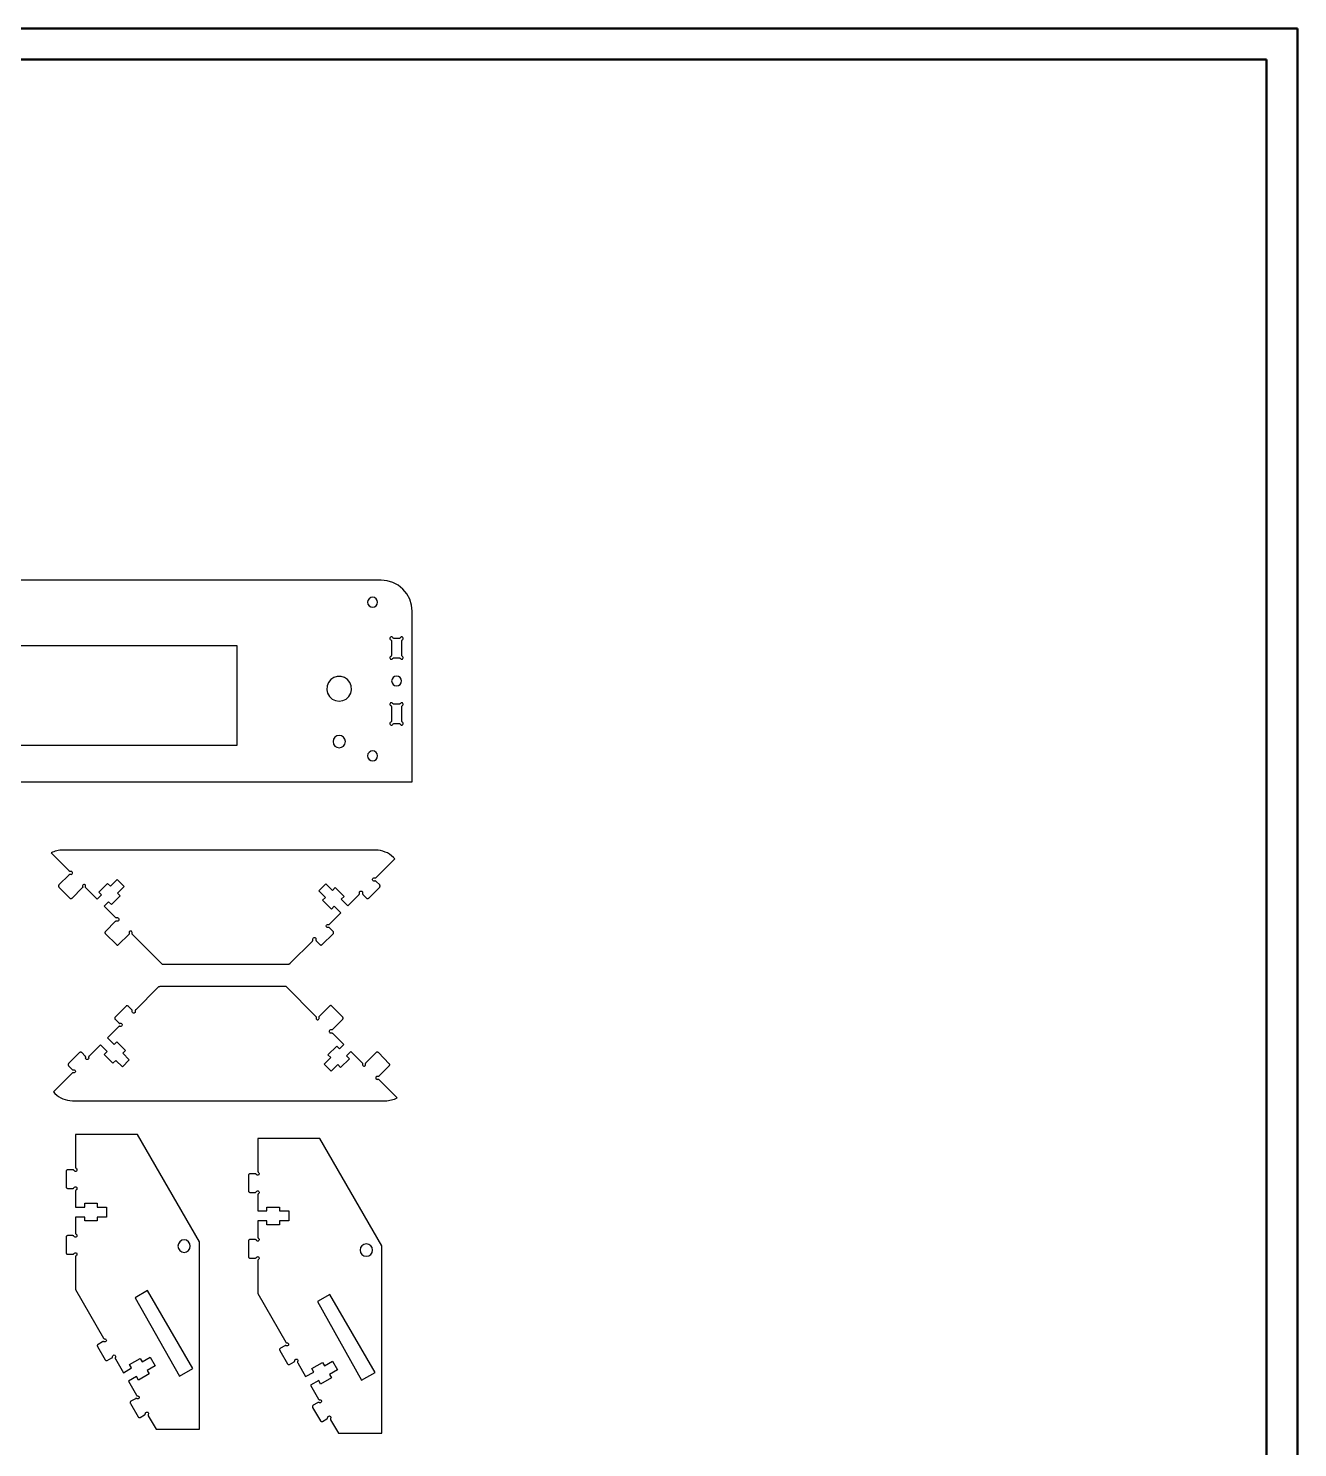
# Model space of a CAD drawing. Header units: inches. Extents: x 0 to 1189, y 0 to 841.
# Drawn here: x 780.2 to 1189.1, y 384 to 841.2 of the extents above; entities that cross this region are included whole.
import ezdxf

# ---------------------------------------------------------------- set-up
doc = ezdxf.new("R2010")
doc.units = ezdxf.units.IN
doc.header["$MEASUREMENT"] = 0
doc.layers.add('Capa 1', color=7, linetype='Continuous')

msp = doc.modelspace()

# ---------------------------------------------------------------- linework, layer by layer
at = {"layer": 'Capa 1', "color": 9, "lineweight": 50, "true_color": 0xc0c0c0}
for points in [[(0.07, 841.2), (1189.07, 841.2)], [(1189.07, 0.21), (1189.07, 841.2)], [(25.05, 831.18), (1179.05, 831.18)], [(1179.05, 10.2), (1179.05, 831.18)]]:
    msp.add_lwpolyline(points, dxfattribs=at)
at = {"layer": 'Capa 1', "color": 7, "lineweight": 25, "true_color": 0xffffff}
for points in [[(893.8, 663.47), (743.8, 663.47)], [(903.78, 653.45), (903.61, 655.43), (903.04, 657.3), (902.12, 659.02), (900.85, 660.54), (899.34, 661.78), (897.61, 662.69), (895.74, 663.26), (893.8, 663.47)], [(891.05, 654.72), (891.65, 654.86), (892.17, 655.21), (892.53, 655.71), (892.63, 656.34), (892.53, 656.94), (892.17, 657.47), (891.65, 657.82), (891.05, 657.93), (890.45, 657.82), (889.92, 657.47), (889.56, 656.94), (889.46, 656.34), (889.56, 655.71), (889.92, 655.21), (890.45, 654.86), (891.05, 654.72)], [(903.78, 598.45), (903.78, 653.45)], [(897.57, 644.91), (897.43, 645.05), (897.26, 645.16), (897.04, 645.16), (896.87, 645.09), (896.73, 644.95), (896.66, 644.74), (896.66, 644.56), (896.73, 644.35), (896.9, 644.24)], [(898, 644.67), (897.96, 644.67), (897.89, 644.67), (897.82, 644.7), (897.75, 644.74), (897.71, 644.77), (897.64, 644.81), (897.61, 644.84), (897.57, 644.91)], [(899.58, 644.67), (898, 644.67)], [(900.01, 644.91), (899.97, 644.84), (899.94, 644.81), (899.87, 644.77), (899.83, 644.74), (899.76, 644.7), (899.72, 644.67), (899.65, 644.67), (899.58, 644.67)], [(900.68, 644.24), (900.85, 644.35), (900.92, 644.56), (900.92, 644.74), (900.85, 644.95), (900.71, 645.09), (900.54, 645.16), (900.32, 645.16), (900.15, 645.05), (900.01, 644.91)], [(847.41, 642.34), (765.42, 642.34)], [(847.41, 610.34), (847.41, 642.34)], [(896.9, 644.24), (896.94, 644.21), (897.01, 644.14), (897.04, 644.1), (897.08, 644.03), (897.11, 644), (897.11, 643.93), (897.15, 643.85), (897.15, 643.78)], [(897.15, 643.78), (897.15, 639.34)], [(900.43, 643.78), (900.47, 643.85), (900.47, 643.93), (900.47, 644), (900.5, 644.03), (900.54, 644.1), (900.61, 644.14), (900.64, 644.21), (900.68, 644.24)], [(900.43, 639.34), (900.43, 643.78)], [(896.9, 638.88), (896.73, 638.77), (896.66, 638.56), (896.66, 638.39), (896.73, 638.17), (896.87, 638.03), (897.04, 637.96), (897.26, 637.96), (897.43, 638.07), (897.57, 638.21)], [(897.15, 639.34), (897.15, 639.27), (897.11, 639.2), (897.11, 639.13), (897.08, 639.09), (897.04, 639.02), (897.01, 638.99), (896.94, 638.92), (896.9, 638.88)], [(897.57, 638.21), (897.61, 638.28), (897.64, 638.32), (897.71, 638.35), (897.75, 638.39), (897.82, 638.42), (897.89, 638.46), (897.96, 638.46), (898, 638.46)], [(898, 638.46), (899.58, 638.46)], [(899.58, 638.46), (899.65, 638.46), (899.72, 638.46), (899.76, 638.42), (899.83, 638.39), (899.87, 638.35), (899.94, 638.32), (899.97, 638.28), (900.01, 638.21)], [(900.01, 638.21), (900.15, 638.07), (900.32, 637.96), (900.54, 637.96), (900.71, 638.03), (900.85, 638.17), (900.92, 638.39), (900.92, 638.56), (900.85, 638.77), (900.68, 638.88)], [(900.68, 638.88), (900.64, 638.92), (900.61, 638.99), (900.54, 639.02), (900.5, 639.09), (900.47, 639.13), (900.47, 639.2), (900.47, 639.27), (900.43, 639.34)], [(880.29, 624.45), (881.49, 624.63), (882.54, 625.16), (883.43, 625.97), (884.03, 626.99), (884.27, 628.16), (884.2, 629.36), (883.74, 630.45), (883, 631.4), (882.02, 632.07), (880.89, 632.42), (879.69, 632.42), (878.56, 632.07), (877.57, 631.4), (876.83, 630.45), (876.41, 629.36), (876.3, 628.16), (876.58, 626.99), (877.18, 625.97), (878.03, 625.16), (879.12, 624.63), (880.29, 624.45)], [(898.81, 629.36), (899.41, 629.5), (899.94, 629.81), (900.29, 630.34), (900.39, 630.98), (900.29, 631.58), (899.94, 632.11), (899.41, 632.42), (898.81, 632.57), (898.17, 632.42), (897.68, 632.11), (897.33, 631.58), (897.18, 630.98), (897.33, 630.34), (897.68, 629.81), (898.17, 629.5), (898.81, 629.36)], [(897.57, 623.71), (897.43, 623.85), (897.26, 623.96), (897.04, 623.96), (896.87, 623.89), (896.73, 623.75), (896.66, 623.53), (896.66, 623.36), (896.73, 623.15), (896.9, 623.04)], [(896.9, 623.04), (896.94, 623.01), (897.01, 622.93), (897.04, 622.9), (897.08, 622.83), (897.11, 622.79), (897.11, 622.72), (897.15, 622.65), (897.15, 622.58)], [(897.15, 622.58), (897.15, 618.14)], [(898, 623.46), (897.96, 623.46), (897.89, 623.46), (897.82, 623.5), (897.75, 623.53), (897.71, 623.57), (897.64, 623.61), (897.61, 623.64), (897.57, 623.71)], [(899.58, 623.46), (898, 623.46)], [(900.01, 623.71), (899.97, 623.64), (899.94, 623.61), (899.87, 623.57), (899.83, 623.53), (899.76, 623.5), (899.72, 623.46), (899.65, 623.46), (899.58, 623.46)], [(900.68, 623.04), (900.85, 623.15), (900.92, 623.36), (900.92, 623.53), (900.85, 623.75), (900.71, 623.89), (900.54, 623.96), (900.32, 623.96), (900.15, 623.85), (900.01, 623.71)], [(900.43, 622.58), (900.47, 622.65), (900.47, 622.72), (900.47, 622.79), (900.5, 622.83), (900.54, 622.9), (900.61, 622.93), (900.64, 623.01), (900.68, 623.04)], [(900.43, 618.14), (900.43, 622.58)], [(896.9, 617.68), (896.73, 617.57), (896.66, 617.36), (896.66, 617.18), (896.73, 616.97), (896.87, 616.83), (897.04, 616.76), (897.26, 616.76), (897.43, 616.87), (897.57, 617.01)], [(897.15, 618.14), (897.15, 618.07), (897.11, 618), (897.11, 617.93), (897.08, 617.89), (897.04, 617.82), (897.01, 617.78), (896.94, 617.71), (896.9, 617.68)], [(897.57, 617.01), (897.61, 617.08), (897.64, 617.11), (897.71, 617.15), (897.75, 617.18), (897.82, 617.22), (897.89, 617.26), (897.96, 617.26), (898, 617.26)], [(898, 617.26), (899.58, 617.26)], [(899.58, 617.26), (899.65, 617.26), (899.72, 617.26), (899.76, 617.22), (899.83, 617.18), (899.87, 617.15), (899.94, 617.11), (899.97, 617.08), (900.01, 617.01)], [(900.01, 617.01), (900.15, 616.87), (900.32, 616.76), (900.54, 616.76), (900.71, 616.83), (900.85, 616.97), (900.92, 617.18), (900.92, 617.36), (900.85, 617.57), (900.68, 617.68)], [(900.68, 617.68), (900.64, 617.71), (900.61, 617.78), (900.54, 617.82), (900.5, 617.89), (900.47, 617.93), (900.47, 618), (900.47, 618.07), (900.43, 618.14)], [(880.29, 609.42), (881.06, 609.6), (881.7, 610.02), (882.16, 610.66), (882.3, 611.43), (882.16, 612.21), (881.7, 612.85), (881.06, 613.27), (880.29, 613.45), (879.55, 613.27), (878.88, 612.85), (878.45, 612.21), (878.31, 611.43), (878.45, 610.66), (878.88, 610.02), (879.55, 609.6), (880.29, 609.42)], [(765.42, 610.34), (847.41, 610.34)], [(891.05, 605.23), (891.65, 605.37), (892.17, 605.72), (892.53, 606.21), (892.63, 606.85), (892.53, 607.45), (892.17, 607.98), (891.65, 608.33), (891.05, 608.44), (890.45, 608.33), (889.92, 607.98), (889.56, 607.45), (889.46, 606.85), (889.56, 606.21), (889.92, 605.72), (890.45, 605.37), (891.05, 605.23)], [(733.78, 598.45), (903.78, 598.45)], [(791.25, 576.51), (790.79, 576.47), (790.29, 576.44), (789.8, 576.37), (789.31, 576.26), (788.85, 576.12), (788.39, 575.98), (787.93, 575.77), (787.47, 575.56)], [(892.07, 576.51), (791.25, 576.51)], [(897.75, 574.15), (897.15, 574.67), (896.51, 575.17), (895.84, 575.56), (895.14, 575.87), (894.4, 576.16), (893.62, 576.33), (892.85, 576.47), (892.07, 576.51)], [(793.26, 569.77), (787.47, 575.56)], [(892.17, 567.65), (898.21, 573.69)], [(898.21, 573.69), (897.75, 574.15)], [(793.26, 568.54), (790.01, 565.26)], [(793.75, 569.63), (793.68, 569.63), (793.61, 569.6), (793.57, 569.63), (793.5, 569.63), (793.43, 569.67), (793.36, 569.67), (793.33, 569.7), (793.26, 569.77)], [(793.26, 568.54), (793.33, 568.57), (793.36, 568.61), (793.43, 568.64), (793.5, 568.68), (793.57, 568.68), (793.61, 568.68), (793.68, 568.68), (793.75, 568.68)], [(793.75, 568.68), (793.96, 568.64), (794.14, 568.71), (794.28, 568.85), (794.38, 569.03), (794.38, 569.24), (794.28, 569.42), (794.14, 569.56), (793.96, 569.63), (793.75, 569.63)], [(806.63, 564.9), (808.74, 567.02)], [(811, 564.76), (808.74, 567.02)], [(891.72, 566.53), (891.5, 566.53), (891.29, 566.6), (891.15, 566.74), (891.08, 566.91), (891.08, 567.13), (891.15, 567.3), (891.29, 567.44), (891.5, 567.51), (891.72, 567.51)], [(891.72, 567.51), (891.75, 567.51), (891.82, 567.48), (891.89, 567.51), (891.96, 567.51), (892.03, 567.51), (892.07, 567.55), (892.14, 567.58), (892.17, 567.65)], [(790.01, 565.26), (789.94, 565.19), (789.87, 565.08), (789.87, 565.01), (789.83, 564.9), (789.87, 564.8), (789.87, 564.73), (789.94, 564.62), (790.01, 564.55)], [(790.01, 564.55), (793.54, 561.02)], [(794.24, 561.02), (797.52, 564.3)], [(797.63, 564.76), (797.67, 564.69), (797.67, 564.66), (797.67, 564.59), (797.63, 564.52), (797.63, 564.44), (797.6, 564.41), (797.56, 564.34), (797.52, 564.3)], [(798.62, 564.76), (798.62, 564.97), (798.55, 565.15), (798.41, 565.33), (798.23, 565.4), (798.02, 565.4), (797.84, 565.33), (797.7, 565.15), (797.63, 564.97), (797.63, 564.76)], [(798.72, 564.3), (798.69, 564.34), (798.65, 564.41), (798.62, 564.44), (798.62, 564.52), (798.58, 564.59), (798.58, 564.66), (798.58, 564.69), (798.62, 564.76)], [(802.36, 560.67), (798.72, 564.3)], [(802.89, 562.96), (805.71, 565.78)], [(802.89, 562.96), (803.77, 562.08)], [(806.63, 564.9), (805.71, 565.78)], [(811, 564.76), (808.88, 562.65)], [(809.77, 561.73), (808.88, 562.65)], [(873.76, 563.35), (876.02, 565.61)], [(875.88, 561.23), (873.76, 563.35)], [(876.02, 565.61), (878.13, 563.49)], [(878.13, 563.49), (879.05, 564.41)], [(879.05, 564.41), (881.87, 561.55)], [(886.71, 562.19), (886.74, 562.22), (886.78, 562.29), (886.81, 562.33), (886.85, 562.4), (886.85, 562.47), (886.85, 562.54), (886.85, 562.57), (886.85, 562.65)], [(886.85, 562.65), (886.85, 562.86), (886.88, 563.03), (887.02, 563.21), (887.24, 563.28), (887.41, 563.28), (887.62, 563.21), (887.77, 563.03), (887.84, 562.86), (887.8, 562.65)], [(887.8, 562.65), (887.8, 562.57), (887.8, 562.54), (887.8, 562.47), (887.8, 562.4), (887.84, 562.33), (887.87, 562.29), (887.91, 562.22), (887.94, 562.19)], [(889.81, 561.02), (893.34, 564.55)], [(892.17, 566.42), (892.14, 566.46), (892.07, 566.49), (892.03, 566.53), (891.96, 566.53), (891.89, 566.56), (891.82, 566.56), (891.75, 566.56), (891.72, 566.53)], [(893.34, 565.26), (892.17, 566.42)], [(893.34, 564.55), (893.41, 564.62), (893.44, 564.73), (893.48, 564.8), (893.48, 564.9), (893.48, 565.01), (893.44, 565.08), (893.41, 565.19), (893.34, 565.26)], [(793.54, 561.02), (793.61, 560.95), (793.68, 560.92), (793.79, 560.88), (793.89, 560.88), (794, 560.88), (794.07, 560.92), (794.17, 560.95), (794.24, 561.02)], [(803.77, 562.08), (802.36, 560.67)], [(804.62, 558.41), (806.03, 559.82)], [(808.25, 554.78), (804.62, 558.41)], [(806.03, 559.82), (806.94, 558.91)], [(809.77, 561.73), (806.94, 558.91)], [(874.96, 560.32), (875.88, 561.23)], [(877.78, 557.49), (874.96, 560.32)], [(878.7, 558.41), (877.78, 557.49)], [(880.82, 556.3), (878.7, 558.41)], [(881.87, 561.55), (880.96, 560.67)], [(880.96, 560.67), (883.07, 558.55)], [(883.07, 558.55), (886.71, 562.19)], [(887.94, 562.19), (889.11, 561.02)], [(889.11, 561.02), (889.18, 560.95), (889.25, 560.92), (889.35, 560.88), (889.46, 560.88), (889.53, 560.88), (889.63, 560.92), (889.74, 560.95), (889.81, 561.02)], [(808.25, 553.54), (804.97, 550.26)], [(808.74, 554.64), (808.67, 554.64), (808.6, 554.6), (808.53, 554.64), (808.5, 554.64), (808.43, 554.64), (808.36, 554.67), (808.32, 554.71), (808.25, 554.78)], [(808.25, 553.54), (808.32, 553.58), (808.36, 553.61), (808.43, 553.65), (808.5, 553.68), (808.53, 553.68), (808.6, 553.68), (808.67, 553.68), (808.74, 553.68)], [(808.74, 553.68), (808.95, 553.65), (809.13, 553.72), (809.27, 553.86), (809.38, 554.04), (809.38, 554.25), (809.27, 554.43), (809.13, 554.57), (808.95, 554.64), (808.74, 554.64)], [(877.18, 552.66), (880.82, 556.3)], [(804.97, 550.26), (804.93, 550.19), (804.86, 550.09), (804.83, 550.02), (804.83, 549.91), (804.83, 549.8), (804.86, 549.73), (804.93, 549.63), (804.97, 549.56)], [(804.97, 549.56), (808.53, 546.03)], [(809.24, 546.03), (812.48, 549.31)], [(812.62, 549.77), (812.66, 549.7), (812.66, 549.66), (812.66, 549.59), (812.62, 549.52), (812.62, 549.45), (812.59, 549.38), (812.55, 549.35), (812.48, 549.31)], [(813.61, 549.77), (813.61, 549.98), (813.54, 550.16), (813.4, 550.33), (813.22, 550.4), (813.01, 550.4), (812.84, 550.33), (812.69, 550.16), (812.62, 549.98), (812.62, 549.77)], [(813.72, 549.31), (813.68, 549.35), (813.65, 549.38), (813.61, 549.45), (813.61, 549.52), (813.58, 549.59), (813.58, 549.66), (813.58, 549.7), (813.61, 549.77)], [(823.28, 539.71), (813.72, 549.31)], [(874.82, 546.03), (878.35, 549.56)], [(876.69, 551.57), (876.51, 551.53), (876.3, 551.6), (876.16, 551.74), (876.09, 551.96), (876.09, 552.13), (876.16, 552.34), (876.3, 552.45), (876.51, 552.52), (876.69, 552.52)], [(876.69, 552.52), (876.76, 552.52), (876.83, 552.52), (876.9, 552.52), (876.97, 552.52), (877.04, 552.56), (877.08, 552.56), (877.15, 552.63), (877.18, 552.66)], [(877.18, 551.43), (877.15, 551.46), (877.08, 551.5), (877.04, 551.53), (876.97, 551.57), (876.9, 551.57), (876.83, 551.57), (876.76, 551.57), (876.69, 551.57)], [(878.35, 550.26), (877.18, 551.43)], [(878.35, 549.56), (878.42, 549.63), (878.45, 549.73), (878.49, 549.8), (878.49, 549.91), (878.49, 550.02), (878.45, 550.12), (878.42, 550.19), (878.35, 550.26)], [(808.53, 546.03), (808.6, 545.96), (808.67, 545.92), (808.78, 545.89), (808.88, 545.89), (808.95, 545.89), (809.06, 545.92), (809.13, 545.96), (809.24, 546.03)], [(864.55, 540.03), (871.71, 547.19)], [(871.71, 547.19), (871.75, 547.23), (871.78, 547.3), (871.82, 547.33), (871.86, 547.41), (871.86, 547.48), (871.86, 547.55), (871.86, 547.62), (871.86, 547.69)], [(871.86, 547.69), (871.82, 547.86), (871.89, 548.08), (872.03, 548.22), (872.24, 548.29), (872.42, 548.29), (872.63, 548.22), (872.77, 548.08), (872.81, 547.86), (872.81, 547.65)], [(872.81, 547.65), (872.81, 547.62), (872.81, 547.55), (872.81, 547.48), (872.81, 547.41), (872.84, 547.33), (872.88, 547.3), (872.91, 547.23), (872.95, 547.19)], [(872.95, 547.19), (874.11, 546.03)], [(874.11, 546.03), (874.18, 545.96), (874.25, 545.92), (874.36, 545.89), (874.47, 545.89), (874.54, 545.89), (874.64, 545.92), (874.71, 545.96), (874.82, 546.03)], [(823.28, 539.71), (863.88, 539.71)], [(863.88, 539.71), (863.95, 539.75), (864.06, 539.75), (864.13, 539.79), (864.23, 539.82), (864.31, 539.86), (864.41, 539.89), (864.48, 539.96), (864.55, 540.03)], [(821.9, 532.24), (814.74, 525.07)], [(822.57, 532.52), (822.47, 532.52), (822.4, 532.48), (822.29, 532.48), (822.22, 532.45), (822.11, 532.41), (822.04, 532.34), (821.97, 532.31), (821.9, 532.24)], [(863.18, 532.52), (822.57, 532.52)], [(863.18, 532.52), (872.7, 522.96)], [(811.64, 526.2), (808.11, 522.68)], [(812.34, 526.2), (812.27, 526.27), (812.2, 526.34), (812.09, 526.34), (811.99, 526.38), (811.88, 526.34), (811.81, 526.34), (811.71, 526.27), (811.64, 526.2)], [(813.51, 525.07), (812.34, 526.2)], [(877.22, 526.24), (873.94, 522.96)], [(877.92, 526.24), (877.85, 526.31), (877.78, 526.34), (877.68, 526.38), (877.57, 526.38), (877.46, 526.38), (877.39, 526.34), (877.29, 526.31), (877.22, 526.24)], [(881.45, 522.71), (877.92, 526.24)], [(808.11, 522.68), (808.04, 522.6), (808, 522.53), (807.97, 522.43), (807.97, 522.32), (807.97, 522.25), (808, 522.15), (808.04, 522.04), (808.11, 521.97)], [(808.11, 521.97), (809.27, 520.81)], [(813.65, 524.58), (813.65, 524.65), (813.65, 524.72), (813.65, 524.79), (813.65, 524.83), (813.61, 524.9), (813.58, 524.97), (813.54, 525), (813.51, 525.07)], [(814.6, 524.58), (814.6, 524.37), (814.53, 524.19), (814.39, 524.05), (814.21, 523.95), (814, 523.95), (813.82, 524.05), (813.68, 524.19), (813.61, 524.37), (813.65, 524.58)], [(814.74, 525.07), (814.67, 525), (814.63, 524.97), (814.6, 524.9), (814.6, 524.83), (814.6, 524.79), (814.56, 524.72), (814.6, 524.65), (814.6, 524.58)], [(872.7, 522.96), (872.77, 522.92), (872.81, 522.85), (872.84, 522.78), (872.84, 522.75), (872.84, 522.68), (872.88, 522.6), (872.84, 522.53), (872.84, 522.46)], [(872.84, 522.46), (872.84, 522.29), (872.91, 522.08), (873.05, 521.93), (873.23, 521.86), (873.44, 521.86), (873.62, 521.93), (873.76, 522.08), (873.83, 522.29), (873.8, 522.46)], [(873.8, 522.46), (873.8, 522.53), (873.8, 522.6), (873.8, 522.68), (873.83, 522.75), (873.83, 522.78), (873.87, 522.85), (873.9, 522.92), (873.94, 522.96)], [(878.17, 518.72), (881.45, 522.01)], [(881.45, 522.01), (881.52, 522.08), (881.56, 522.15), (881.59, 522.25), (881.59, 522.36), (881.59, 522.43), (881.56, 522.53), (881.52, 522.6), (881.45, 522.71)], [(809.27, 519.61), (805.64, 515.97)], [(809.27, 520.81), (809.31, 520.77), (809.34, 520.74), (809.41, 520.7), (809.48, 520.7), (809.55, 520.66), (809.62, 520.66), (809.66, 520.66), (809.73, 520.7)], [(809.73, 519.71), (809.66, 519.75), (809.62, 519.75), (809.55, 519.75), (809.48, 519.71), (809.41, 519.71), (809.34, 519.68), (809.31, 519.64), (809.27, 519.61)], [(809.73, 520.7), (809.94, 520.7), (810.12, 520.63), (810.3, 520.49), (810.37, 520.31), (810.37, 520.1), (810.26, 519.92), (810.12, 519.78), (809.94, 519.71), (809.73, 519.71)], [(877.71, 518.58), (877.5, 518.58), (877.32, 518.51), (877.15, 518.37), (877.08, 518.2), (877.08, 517.98), (877.15, 517.81), (877.32, 517.67), (877.5, 517.6), (877.71, 517.63)], [(878.17, 518.72), (878.13, 518.65), (878.06, 518.62), (878.03, 518.62), (877.96, 518.58), (877.89, 518.58), (877.82, 518.58), (877.78, 518.58), (877.71, 518.58)], [(877.71, 517.63), (877.78, 517.63), (877.82, 517.63), (877.89, 517.63), (877.96, 517.63), (878.03, 517.6), (878.06, 517.56), (878.13, 517.52), (878.17, 517.49)], [(878.17, 517.49), (881.8, 513.86)], [(803.35, 513.72), (799.71, 510.08)], [(805.5, 511.6), (803.35, 513.72)], [(805.64, 515.97), (807.76, 513.86)], [(807.76, 513.86), (808.64, 514.74)], [(808.64, 514.74), (811.46, 511.92)], [(876.65, 510.5), (879.51, 513.36)], [(880.39, 512.45), (879.51, 513.36)], [(881.8, 513.86), (880.39, 512.45)], [(793.12, 507.72), (793.04, 507.61), (793.01, 507.54), (792.97, 507.44), (792.97, 507.33), (792.97, 507.26), (793.01, 507.15), (793.04, 507.08), (793.12, 506.98)], [(796.64, 511.25), (793.12, 507.72)], [(797.35, 511.25), (797.28, 511.28), (797.17, 511.35), (797.1, 511.39), (797, 511.39), (796.89, 511.39), (796.82, 511.35), (796.71, 511.28), (796.64, 511.25)], [(798.51, 510.08), (797.35, 511.25)], [(798.62, 509.59), (798.65, 509.66), (798.65, 509.73), (798.65, 509.8), (798.62, 509.87), (798.62, 509.9), (798.58, 509.98), (798.55, 510.05), (798.51, 510.08)], [(799.61, 509.59), (799.61, 509.41), (799.54, 509.2), (799.39, 509.06), (799.22, 508.99), (799.01, 508.99), (798.83, 509.06), (798.69, 509.2), (798.62, 509.41), (798.62, 509.59)], [(799.71, 510.08), (799.68, 510.05), (799.64, 509.98), (799.61, 509.9), (799.61, 509.87), (799.57, 509.8), (799.57, 509.73), (799.57, 509.66), (799.61, 509.59)], [(804.58, 510.68), (805.5, 511.6)], [(807.4, 507.86), (804.58, 510.68)], [(808.32, 508.74), (807.4, 507.86)], [(810.44, 506.62), (808.32, 508.74)], [(812.69, 508.88), (810.44, 506.62)], [(811.46, 511.92), (810.58, 511.03)], [(810.58, 511.03), (812.69, 508.88)], [(875.45, 507.51), (877.57, 509.62)], [(875.45, 507.51), (877.71, 505.25)], [(876.65, 510.5), (877.57, 509.62)], [(883.57, 509.27), (880.74, 506.45)], [(882.65, 510.19), (884.06, 511.6)], [(883.57, 509.27), (882.65, 510.19)], [(884.06, 511.6), (887.69, 507.96)], [(887.69, 507.96), (887.73, 507.93), (887.8, 507.86), (887.8, 507.79), (887.84, 507.75), (887.84, 507.68), (887.84, 507.61), (887.84, 507.54), (887.84, 507.47)], [(888.79, 507.47), (888.79, 507.54), (888.79, 507.61), (888.79, 507.68), (888.79, 507.75), (888.82, 507.79), (888.86, 507.86), (888.89, 507.93), (888.93, 507.96)], [(892.21, 511.25), (888.93, 507.96)], [(892.92, 511.25), (892.85, 511.32), (892.74, 511.35), (892.67, 511.39), (892.56, 511.39), (892.46, 511.39), (892.35, 511.35), (892.28, 511.32), (892.21, 511.25)], [(896.44, 507.68), (892.92, 511.25)], [(896.44, 506.98), (896.51, 507.08), (896.55, 507.15), (896.58, 507.26), (896.58, 507.33), (896.58, 507.44), (896.55, 507.54), (896.51, 507.61), (896.44, 507.68)], [(794.24, 504.61), (788.21, 498.58)], [(793.12, 506.98), (794.24, 505.85)], [(794.24, 505.85), (794.31, 505.78), (794.35, 505.74), (794.42, 505.74), (794.49, 505.71), (794.56, 505.71), (794.6, 505.71), (794.67, 505.71), (794.74, 505.71)], [(794.74, 504.75), (794.67, 504.75), (794.6, 504.75), (794.56, 504.75), (794.49, 504.75), (794.42, 504.72), (794.35, 504.68), (794.31, 504.65), (794.24, 504.61)], [(794.74, 505.71), (794.95, 505.71), (795.13, 505.64), (795.27, 505.5), (795.37, 505.32), (795.37, 505.11), (795.27, 504.93), (795.13, 504.79), (794.95, 504.72), (794.74, 504.75)], [(879.83, 507.37), (877.71, 505.25)], [(879.83, 507.37), (880.74, 506.45)], [(887.84, 507.47), (887.84, 507.26), (887.91, 507.08), (888.01, 506.94), (888.22, 506.87), (888.4, 506.87), (888.61, 506.94), (888.75, 507.08), (888.82, 507.26), (888.79, 507.47)], [(892.7, 503.59), (892.49, 503.59), (892.28, 503.52), (892.14, 503.38), (892.07, 503.2), (892.07, 502.99), (892.14, 502.81), (892.28, 502.67), (892.49, 502.6), (892.67, 502.64)], [(893.16, 503.73), (893.13, 503.66), (893.06, 503.63), (893.02, 503.63), (892.95, 503.59), (892.88, 503.59), (892.81, 503.55), (892.74, 503.59), (892.7, 503.59)], [(893.16, 503.73), (896.44, 506.98)], [(788.21, 498.58), (788.71, 498.09)], [(892.67, 502.64), (892.74, 502.64), (892.81, 502.64), (892.88, 502.64), (892.95, 502.64), (893.02, 502.6), (893.06, 502.57), (893.13, 502.53), (893.16, 502.5)], [(893.16, 502.5), (898.95, 496.71)], [(788.71, 498.09), (789.31, 497.56), (789.9, 497.1), (790.61, 496.71), (791.32, 496.36), (792.06, 496.11), (792.8, 495.9), (793.57, 495.79), (794.35, 495.76)], [(794.35, 495.76), (895.17, 495.76)], [(895.17, 495.76), (895.67, 495.76), (896.16, 495.79), (896.66, 495.9), (897.11, 496.01), (897.61, 496.11), (898.07, 496.29), (898.52, 496.46), (898.95, 496.71)], [(815.34, 484.89), (795.34, 484.89)], [(795.34, 484.89), (795.34, 474.35)], [(835.34, 450.25), (815.34, 484.89)], [(874.04, 483.62), (854.04, 483.62)], [(854.04, 483.62), (854.04, 473.07)], [(894.04, 448.98), (874.04, 483.62)], [(792.83, 473.5), (792.73, 473.5), (792.62, 473.46), (792.55, 473.43), (792.48, 473.36), (792.41, 473.29), (792.37, 473.18), (792.34, 473.11), (792.34, 473)], [(792.34, 473), (792.34, 468)], [(794.46, 473.5), (792.83, 473.5)], [(794.88, 473.25), (794.84, 473.29), (794.81, 473.36), (794.77, 473.39), (794.7, 473.43), (794.67, 473.46), (794.6, 473.46), (794.53, 473.5), (794.46, 473.5)], [(795.58, 473.92), (795.73, 473.78), (795.83, 473.6), (795.83, 473.39), (795.76, 473.22), (795.62, 473.07), (795.41, 473), (795.2, 473), (795.02, 473.11), (794.88, 473.25)], [(795.34, 474.35), (795.34, 474.31), (795.34, 474.24), (795.37, 474.17), (795.41, 474.1), (795.44, 474.06), (795.48, 473.99), (795.51, 473.96), (795.58, 473.92)], [(851.57, 472.23), (851.46, 472.19), (851.36, 472.19), (851.29, 472.12), (851.18, 472.09), (851.15, 471.98), (851.08, 471.91), (851.08, 471.8), (851.04, 471.7)], [(851.04, 471.7), (851.04, 466.72)], [(853.19, 472.23), (851.57, 472.23)], [(853.62, 471.98), (853.58, 472.02), (853.55, 472.09), (853.48, 472.12), (853.44, 472.16), (853.37, 472.19), (853.33, 472.19), (853.26, 472.23), (853.19, 472.23)], [(854.29, 472.65), (854.46, 472.51), (854.53, 472.33), (854.53, 472.12), (854.46, 471.95), (854.32, 471.8), (854.15, 471.73), (853.93, 471.73), (853.76, 471.8), (853.62, 471.98)], [(854.04, 473.07), (854.07, 473), (854.07, 472.97), (854.07, 472.9), (854.11, 472.83), (854.15, 472.79), (854.22, 472.72), (854.25, 472.69), (854.29, 472.65)], [(792.34, 468), (792.34, 467.89), (792.37, 467.82), (792.41, 467.71), (792.48, 467.64), (792.55, 467.57), (792.62, 467.54), (792.73, 467.5), (792.83, 467.5)], [(792.83, 467.5), (794.46, 467.5)], [(794.46, 467.5), (794.53, 467.5), (794.6, 467.5), (794.67, 467.54), (794.7, 467.57), (794.77, 467.61), (794.81, 467.64), (794.84, 467.68), (794.88, 467.75)], [(794.88, 467.75), (795.02, 467.89), (795.2, 468), (795.41, 468), (795.62, 467.92), (795.76, 467.78), (795.83, 467.57), (795.83, 467.4), (795.73, 467.18), (795.58, 467.08)], [(795.58, 467.08), (795.51, 467.04), (795.48, 466.97), (795.44, 466.94), (795.41, 466.87), (795.37, 466.83), (795.34, 466.76), (795.34, 466.69), (795.34, 466.62)], [(795.34, 466.62), (795.34, 461.5)], [(851.04, 466.72), (851.08, 466.62), (851.08, 466.51), (851.15, 466.44), (851.18, 466.37), (851.29, 466.3), (851.36, 466.27), (851.46, 466.23), (851.57, 466.23)], [(853.19, 466.23), (853.26, 466.23), (853.33, 466.23), (853.37, 466.27), (853.44, 466.27), (853.48, 466.34), (853.55, 466.37), (853.58, 466.41), (853.62, 466.48)], [(853.62, 466.48), (853.76, 466.62), (853.93, 466.69), (854.15, 466.72), (854.32, 466.62), (854.46, 466.48), (854.53, 466.3), (854.53, 466.09), (854.46, 465.91), (854.29, 465.77)], [(798.34, 461.5), (798.34, 462.77)], [(798.34, 462.77), (802.32, 462.77)], [(802.32, 462.77), (802.32, 461.5)], [(851.57, 466.23), (853.19, 466.23)], [(854.29, 465.77), (854.25, 465.74), (854.22, 465.7), (854.15, 465.67), (854.11, 465.6), (854.07, 465.53), (854.07, 465.49), (854.07, 465.42), (854.04, 465.35)], [(854.04, 465.35), (854.04, 460.23)], [(795.34, 461.5), (798.34, 461.5)], [(798.34, 458.29), (795.34, 458.29)], [(795.34, 458.29), (795.34, 453.18)], [(798.34, 457.02), (798.34, 458.29)], [(802.32, 461.5), (805.32, 461.5)], [(805.32, 458.29), (802.32, 458.29)], [(802.32, 458.29), (802.32, 457.02)], [(805.32, 461.5), (805.32, 458.29)], [(854.04, 460.23), (857.04, 460.23)], [(857.04, 460.23), (857.04, 461.5)], [(857.04, 461.5), (861.06, 461.5)], [(861.06, 461.5), (861.06, 460.23)], [(861.06, 460.23), (864.06, 460.23)], [(864.06, 460.23), (864.06, 457.02)], [(795.58, 452.72), (795.73, 452.58), (795.83, 452.4), (795.83, 452.23), (795.76, 452.01), (795.62, 451.87), (795.41, 451.8), (795.2, 451.8), (795.02, 451.91), (794.88, 452.05)], [(795.34, 453.18), (795.34, 453.11), (795.34, 453.04), (795.37, 452.97), (795.41, 452.9), (795.44, 452.86), (795.48, 452.79), (795.51, 452.75), (795.58, 452.72)], [(802.32, 457.02), (798.34, 457.02)], [(857.04, 457.02), (854.04, 457.02)], [(854.04, 457.02), (854.04, 451.87)], [(857.04, 455.75), (857.04, 457.02)], [(861.06, 455.75), (857.04, 455.75)], [(864.06, 457.02), (861.06, 457.02)], [(861.06, 457.02), (861.06, 455.75)], [(792.83, 452.3), (792.73, 452.3), (792.62, 452.26), (792.55, 452.23), (792.48, 452.16), (792.41, 452.08), (792.37, 451.98), (792.34, 451.91), (792.34, 451.8)], [(792.34, 451.8), (792.34, 446.79)], [(794.46, 452.3), (792.83, 452.3)], [(794.88, 452.05), (794.84, 452.08), (794.81, 452.16), (794.77, 452.19), (794.7, 452.23), (794.67, 452.26), (794.6, 452.26), (794.53, 452.3), (794.46, 452.3)], [(828.32, 448.91), (828.5, 448.13), (828.92, 447.5), (829.56, 447.08), (830.33, 446.9), (831.11, 447.08), (831.74, 447.5), (832.17, 448.13), (832.34, 448.91), (832.17, 449.69), (831.74, 450.32), (831.11, 450.78), (830.33, 450.92), (829.56, 450.78), (828.92, 450.32), (828.5, 449.69), (828.32, 448.91)], [(835.34, 389.89), (835.34, 450.25)], [(851.57, 451.03), (851.46, 450.99), (851.36, 450.99), (851.29, 450.92), (851.22, 450.89), (851.15, 450.78), (851.08, 450.71), (851.08, 450.6), (851.04, 450.53)], [(851.04, 450.53), (851.04, 445.52)], [(853.19, 451.03), (851.57, 451.03)], [(853.62, 450.78), (853.58, 450.81), (853.55, 450.89), (853.48, 450.92), (853.44, 450.96), (853.37, 450.99), (853.33, 450.99), (853.26, 451.03), (853.19, 451.03)], [(854.29, 451.45), (854.46, 451.31), (854.53, 451.13), (854.53, 450.92), (854.46, 450.74), (854.32, 450.6), (854.15, 450.53), (853.93, 450.53), (853.76, 450.6), (853.62, 450.78)], [(854.04, 451.87), (854.07, 451.8), (854.07, 451.77), (854.07, 451.7), (854.11, 451.63), (854.15, 451.59), (854.22, 451.52), (854.25, 451.48), (854.29, 451.45)], [(887.06, 447.64), (887.2, 446.86), (887.62, 446.23), (888.29, 445.81), (889.07, 445.63), (889.81, 445.81), (890.48, 446.23), (890.91, 446.86), (891.05, 447.64), (890.91, 448.42), (890.48, 449.05), (889.81, 449.47), (889.07, 449.65), (888.29, 449.47), (887.62, 449.05), (887.2, 448.42), (887.06, 447.64)], [(894.04, 388.62), (894.04, 448.98)], [(792.34, 446.79), (792.34, 446.69), (792.37, 446.62), (792.41, 446.51), (792.48, 446.44), (792.55, 446.37), (792.62, 446.33), (792.73, 446.3), (792.83, 446.3)], [(792.83, 446.3), (794.46, 446.3)], [(794.46, 446.3), (794.53, 446.3), (794.6, 446.3), (794.67, 446.33), (794.7, 446.37), (794.77, 446.4), (794.81, 446.44), (794.84, 446.48), (794.88, 446.55)], [(794.88, 446.55), (795.02, 446.69), (795.2, 446.79), (795.41, 446.79), (795.62, 446.72), (795.76, 446.58), (795.83, 446.37), (795.83, 446.19), (795.73, 445.98), (795.58, 445.88)], [(795.58, 445.88), (795.51, 445.84), (795.48, 445.77), (795.44, 445.73), (795.41, 445.66), (795.37, 445.63), (795.34, 445.56), (795.34, 445.49), (795.34, 445.42)], [(795.34, 445.42), (795.34, 434.9)], [(851.04, 445.52), (851.08, 445.42), (851.08, 445.31), (851.15, 445.24), (851.22, 445.17), (851.29, 445.1), (851.36, 445.06), (851.46, 445.03), (851.57, 445.03)], [(851.57, 445.03), (853.19, 445.03)], [(853.19, 445.03), (853.26, 445.03), (853.33, 445.03), (853.37, 445.06), (853.44, 445.1), (853.48, 445.13), (853.55, 445.17), (853.58, 445.21), (853.62, 445.28)], [(853.62, 445.28), (853.76, 445.42), (853.93, 445.49), (854.15, 445.52), (854.32, 445.42), (854.46, 445.28), (854.53, 445.1), (854.53, 444.89), (854.46, 444.71), (854.29, 444.57)], [(854.29, 444.57), (854.25, 444.54), (854.22, 444.5), (854.15, 444.46), (854.11, 444.39), (854.07, 444.36), (854.07, 444.29), (854.07, 444.22), (854.04, 444.15)], [(854.04, 444.15), (854.04, 433.6)], [(795.34, 434.9), (804.33, 419.28)], [(818.52, 434.59), (814.53, 432.29)], [(833.19, 409.47), (818.52, 434.59)], [(814.53, 432.29), (828.82, 407.03)], [(854.04, 433.6), (863.07, 418.01)], [(877.25, 433.32), (873.27, 431.02)], [(873.27, 431.02), (887.52, 405.77)], [(891.89, 408.2), (877.25, 433.32)], [(802.6, 417.27), (802.53, 417.23), (802.46, 417.16), (802.43, 417.05), (802.39, 416.98), (802.36, 416.88), (802.36, 416.77), (802.39, 416.7), (802.43, 416.6)], [(802.43, 416.6), (804.93, 412.26)], [(804.02, 418.08), (802.6, 417.27)], [(804.54, 418.08), (804.47, 418.11), (804.4, 418.15), (804.33, 418.15), (804.26, 418.15), (804.23, 418.15), (804.16, 418.15), (804.09, 418.11), (804.02, 418.08)], [(804.33, 419.28), (804.37, 419.21), (804.44, 419.17), (804.47, 419.14), (804.54, 419.1), (804.58, 419.06), (804.65, 419.03), (804.72, 419.03), (804.79, 419.03)], [(804.79, 419.03), (804.97, 418.99), (805.14, 418.85), (805.25, 418.71), (805.29, 418.5), (805.22, 418.29), (805.11, 418.15), (804.93, 418.04), (804.72, 418.04), (804.54, 418.08)], [(862.75, 416.81), (861.34, 416)], [(863.25, 416.81), (863.21, 416.84), (863.14, 416.88), (863.07, 416.88), (863, 416.88), (862.93, 416.88), (862.86, 416.88), (862.82, 416.84), (862.75, 416.81)], [(863.07, 418.01), (863.11, 417.94), (863.14, 417.9), (863.21, 417.87), (863.25, 417.83), (863.32, 417.79), (863.39, 417.76), (863.42, 417.76), (863.49, 417.76)], [(863.49, 417.76), (863.71, 417.72), (863.88, 417.58), (863.99, 417.41), (863.99, 417.23), (863.95, 417.02), (863.81, 416.88), (863.64, 416.77), (863.46, 416.74), (863.25, 416.81)], [(804.93, 412.26), (805, 412.19), (805.07, 412.12), (805.14, 412.08), (805.25, 412.04), (805.32, 412.01), (805.43, 412.01), (805.53, 412.04), (805.6, 412.08)], [(805.6, 412.08), (807.01, 412.89)], [(807.01, 412.89), (807.08, 412.93), (807.12, 412.96), (807.19, 413.03), (807.23, 413.07), (807.23, 413.14), (807.26, 413.21), (807.26, 413.28), (807.3, 413.31)], [(807.3, 413.31), (807.33, 413.53), (807.44, 413.7), (807.61, 413.81), (807.83, 413.84), (808, 413.77), (808.18, 413.67), (808.25, 413.49), (808.28, 413.28), (808.21, 413.07)], [(808.21, 413.07), (808.18, 413.03), (808.18, 412.96), (808.14, 412.89), (808.14, 412.82), (808.14, 412.75), (808.18, 412.71), (808.18, 412.64), (808.21, 412.57)], [(808.21, 412.57), (810.79, 408.13)], [(812.73, 410.74), (816.19, 412.75)], [(816.19, 412.75), (816.86, 411.62)], [(816.86, 411.62), (819.43, 413.14)], [(819.43, 413.14), (821.06, 410.35)], [(861.34, 416), (861.27, 415.92), (861.2, 415.85), (861.13, 415.78), (861.1, 415.68), (861.1, 415.61), (861.1, 415.5), (861.13, 415.4), (861.17, 415.33)], [(861.17, 415.33), (863.67, 410.99)], [(864.34, 410.81), (865.75, 411.62)], [(865.75, 411.62), (865.82, 411.66), (865.86, 411.69), (865.89, 411.76), (865.93, 411.8), (865.96, 411.87), (866, 411.94), (866, 411.97), (866, 412.04)], [(866, 412.04), (866.03, 412.26), (866.18, 412.43), (866.32, 412.54), (866.53, 412.54), (866.74, 412.5), (866.88, 412.36), (866.99, 412.19), (866.99, 412.01), (866.95, 411.8)], [(866.95, 411.8), (866.92, 411.73), (866.88, 411.69), (866.88, 411.62), (866.88, 411.55), (866.88, 411.48), (866.88, 411.41), (866.92, 411.37), (866.95, 411.3)], [(875.56, 410.35), (878.17, 411.87)], [(878.17, 411.87), (879.76, 409.08)], [(810.79, 408.13), (813.36, 409.65)], [(813.36, 409.65), (812.73, 410.74)], [(819.08, 407.78), (815.62, 405.77)], [(821.06, 410.35), (818.44, 408.87)], [(818.44, 408.87), (819.08, 407.78)], [(828.82, 407.03), (833.19, 409.47)], [(863.67, 410.99), (863.71, 410.92), (863.78, 410.84), (863.88, 410.77), (863.95, 410.74), (864.06, 410.74), (864.16, 410.74), (864.23, 410.77), (864.34, 410.81)], [(866.95, 411.3), (869.49, 406.86)], [(869.49, 406.86), (872.1, 408.34)], [(871.47, 409.47), (874.92, 411.44)], [(872.1, 408.34), (871.47, 409.47)], [(874.92, 411.44), (875.56, 410.35)], [(879.76, 409.08), (877.18, 407.6)], [(877.18, 407.6), (877.82, 406.47)], [(887.52, 405.77), (891.89, 408.2)], [(814.99, 406.86), (812.38, 405.38)], [(812.38, 405.38), (814.95, 400.93)], [(815.62, 405.77), (814.99, 406.86)], [(873.69, 405.59), (871.11, 404.07)], [(871.11, 404.07), (873.65, 399.63)], [(874.32, 404.49), (873.69, 405.59)], [(877.82, 406.47), (874.32, 404.49)], [(813.22, 398.92), (813.12, 398.85), (813.08, 398.78), (813.01, 398.71), (812.98, 398.6), (812.98, 398.53), (812.98, 398.43), (812.98, 398.32), (813.05, 398.25)], [(813.05, 398.25), (815.52, 393.91)], [(814.63, 399.73), (813.22, 398.92)], [(815.13, 399.73), (815.06, 399.77), (815.02, 399.77), (814.95, 399.8), (814.88, 399.8), (814.81, 399.8), (814.74, 399.77), (814.71, 399.77), (814.63, 399.73)], [(814.95, 400.93), (814.99, 400.86), (815.02, 400.83), (815.06, 400.76), (815.13, 400.72), (815.2, 400.72), (815.23, 400.68), (815.3, 400.68), (815.38, 400.68)], [(815.38, 400.68), (815.59, 400.61), (815.73, 400.51), (815.83, 400.33), (815.87, 400.16), (815.83, 399.94), (815.69, 399.77), (815.52, 399.7), (815.3, 399.66), (815.13, 399.73)], [(873.34, 398.46), (871.93, 397.65)], [(873.87, 398.46), (873.8, 398.5), (873.72, 398.5), (873.65, 398.53), (873.62, 398.53), (873.55, 398.53), (873.48, 398.5), (873.41, 398.5), (873.34, 398.46)], [(873.65, 399.63), (873.69, 399.59), (873.76, 399.52), (873.8, 399.49), (873.87, 399.45), (873.9, 399.42), (873.97, 399.42), (874.04, 399.38), (874.11, 399.38)], [(874.11, 399.38), (874.29, 399.34), (874.47, 399.24), (874.57, 399.06), (874.61, 398.85), (874.54, 398.67), (874.43, 398.5), (874.25, 398.43), (874.04, 398.39), (873.87, 398.46)], [(815.52, 393.91), (815.59, 393.84), (815.66, 393.77), (815.73, 393.7), (815.83, 393.66), (815.94, 393.66), (816.05, 393.66), (816.12, 393.66), (816.22, 393.74)], [(816.22, 393.74), (817.63, 394.55)], [(817.63, 394.55), (817.67, 394.58), (817.74, 394.62), (817.77, 394.65), (817.81, 394.72), (817.84, 394.79), (817.84, 394.83), (817.88, 394.9), (817.88, 394.97)], [(817.88, 394.97), (817.92, 395.18), (818.02, 395.32), (818.2, 395.43), (818.41, 395.46), (818.62, 395.43), (818.76, 395.29), (818.87, 395.11), (818.87, 394.9), (818.8, 394.72)], [(818.8, 394.72), (818.8, 394.65), (818.76, 394.62), (818.76, 394.55), (818.76, 394.48), (818.76, 394.41), (818.76, 394.33), (818.8, 394.26), (818.8, 394.23)], [(818.8, 394.23), (821.3, 389.89)], [(871.93, 397.65), (871.86, 397.58), (871.78, 397.51), (871.75, 397.44), (871.71, 397.33), (871.68, 397.23), (871.68, 397.16), (871.71, 397.05), (871.75, 396.95)], [(871.75, 396.95), (874.25, 392.64)], [(874.92, 392.43), (876.37, 393.28)], [(876.37, 393.28), (876.41, 393.31), (876.44, 393.35), (876.51, 393.38), (876.55, 393.45), (876.58, 393.49), (876.58, 393.56), (876.58, 393.63), (876.62, 393.7)], [(876.62, 393.7), (876.65, 393.88), (876.76, 394.05), (876.93, 394.16), (877.15, 394.19), (877.32, 394.12), (877.5, 394.02), (877.57, 393.84), (877.61, 393.63), (877.53, 393.45)], [(877.53, 393.45), (877.5, 393.38), (877.5, 393.31), (877.46, 393.24), (877.46, 393.21), (877.46, 393.14), (877.5, 393.07), (877.5, 392.99), (877.53, 392.96)], [(821.3, 389.89), (835.34, 389.89)], [(874.25, 392.64), (874.32, 392.54), (874.39, 392.47), (874.47, 392.43), (874.57, 392.39), (874.64, 392.36), (874.75, 392.39), (874.85, 392.39), (874.92, 392.43)], [(877.53, 392.96), (880.04, 388.62)], [(880.04, 388.62), (894.04, 388.62)]]:
    msp.add_lwpolyline(points, dxfattribs=at)

doc.saveas('drawing.dxf')
